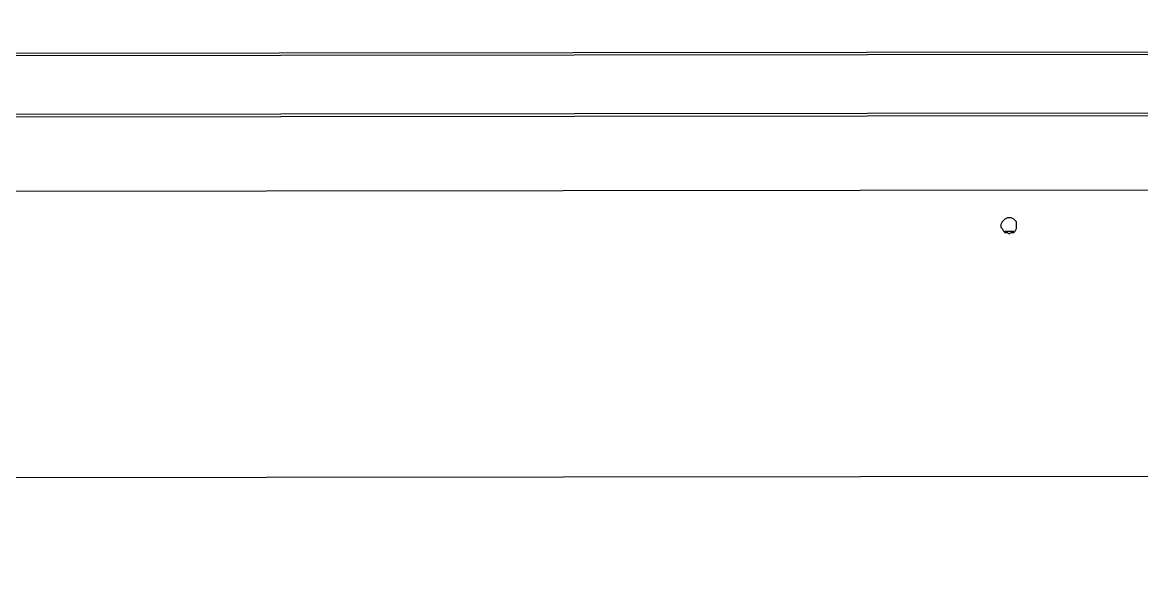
# Model space of a CAD drawing. Header units: feet. Extents: x -99009 to 3252343, y -11094690 to 9035152.
# Drawn here: x 2485333 to 2485957, y -1981242 to -1980929 of the extents above; entities that cross this region are included whole.
import ezdxf

# ---------------------------------------------------------------- set-up
doc = ezdxf.new("R2010")
doc.units = ezdxf.units.FT
doc.layers.add('1', color=1, linetype='Continuous')

# ---------------------------------------------------------------- blocks, each defined once
blk = doc.blocks.new('lEVELLING mACHINE')
at = {"color": 200, "lineweight": 25, "transparency": 33554684}
for points in [[(16675.95, 7724.53), (16675.95, 7564.48), (14851.76, 7564.48), (14851.76, 7724.53)], [(15763.85, 7580.04), (15764.59, 7580.04), (15766.08, 7580.78), (15766.82, 7581.52), (15767.56, 7582.27), (15768.3, 7583.75), (15768.3, 7585.23), (15767.56, 7585.97), (15766.82, 7587.45), (15766.08, 7588.19), (15764.59, 7588.19), (15763.85, 7588.93), (15762.37, 7588.19), (15760.89, 7588.19), (15760.15, 7587.45), (15759.41, 7585.97), (15759.41, 7585.23), (15759.41, 7583.75), (15759.41, 7582.27), (15760.15, 7581.52), (15760.89, 7580.78), (15762.37, 7580.04)]]:
    blk.add_lwpolyline(points, close=True, dxfattribs=at)
for points in [[(15766.08, 7587.45), (15760.89, 7587.45)], [(16661.13, 7522.99), (14860.65, 7522.99), (14860.65, 7564.48)], [(14908.07, 7487.43), (14933.26, 7462.97), (16683.36, 7462.97), (16708.55, 7487.43), (16665.58, 7487.43), (16666.32, 7488.91), (16666.32, 7521.51), (16665.58, 7522.99), (16662.61, 7522.99), (16661.13, 7521.51), (14860.65, 7521.51), (14860.65, 7488.91), (14859.91, 7487.43), (14856.94, 7487.43), (14856.2, 7488.91), (14856.2, 7521.51), (14856.94, 7522.99), (14859.91, 7522.99), (14860.65, 7521.51)], [(16662.61, 7487.43), (14859.91, 7487.43)], [(14860.65, 7488.91), (16661.13, 7488.91)]]:
    blk.add_lwpolyline(points, dxfattribs=at)
blk = doc.blocks.new('A$Cac12730c')
blk.add_blockref('lEVELLING mACHINE', (-11218.13, -5688.95))

msp = doc.modelspace()

# ---------------------------------------------------------------- linework, layer by layer
at = {"layer": '1'}
msp.add_arc((2520410.24778, -1978395.99612), 100000, 84.1346387202, 194.3871675539, dxfattribs=at)

# ---------------------------------------------------------------- block references
at = {"transparency": 33554684, "rotation": 180.0650517140762}
msp.add_blockref('A$Cac12730c', (2490426.6334, -1979141.86212), dxfattribs=at)

doc.saveas('drawing.dxf')
